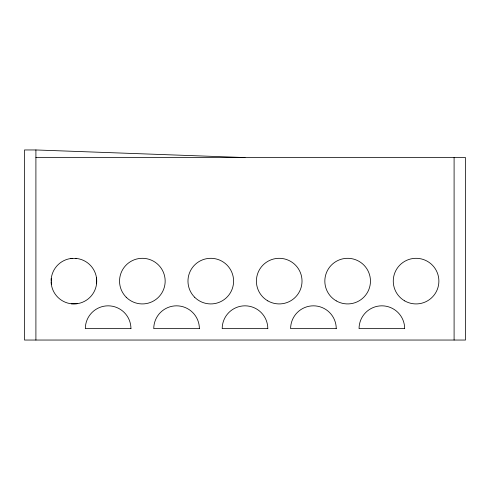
<?xml version="1.0" encoding="UTF-8"?>
<svg xmlns="http://www.w3.org/2000/svg" width="490" height="490" viewBox="0 0 490 490"><rect width="100%" height="100%" fill="white"/><g stroke="black" fill="none" stroke-linecap="round" stroke-linejoin="round"><path stroke-width="0.73" d="M70.664 258.542L76.618 258.463M71.228 303.769L77.181 303.69M245 157.56L35.905 149.958L24.5 149.958L24.5 340.042L465.5 340.042L465.5 157.56L35.905 157.56M96.499 277.855L96.573 283.814M51.272 278.424L51.346 284.378M454.095 157.56L454.095 340.042M35.905 149.958L35.905 340.042M75.405 258.353A22.81 22.81 0 0 1 96.72 281.86A22.81 22.81 0 0 1 73.923 303.929A22.81 22.81 0 0 1 51.125 281.854M51.125 280.378A22.81 22.81 0 0 1 72.434 258.353M130.946 328.637L85.327 328.637A22.81 22.81 0 0 1 108.137 305.827A22.81 22.81 0 0 1 130.946 328.637M199.381 328.637L153.756 328.637A22.81 22.81 0 0 1 176.571 305.827A22.81 22.81 0 0 1 199.381 328.637M267.81 328.637L222.191 328.637A22.81 22.81 0 0 1 245 305.827A22.81 22.81 0 0 1 267.81 328.637M336.244 328.637L290.619 328.637A22.81 22.81 0 0 1 313.429 305.827A22.81 22.81 0 0 1 336.244 328.637M404.673 328.637L359.054 328.637A22.81 22.81 0 0 1 381.863 305.827A22.81 22.81 0 0 1 404.673 328.637M267.81 300.872A22.81 22.81 0 0 0 302.024 281.119A22.81 22.81 0 0 0 267.81 261.36A22.81 22.81 0 0 0 267.81 300.872M194.653 297.246A22.81 22.81 0 0 0 232.817 287.018A22.81 22.81 0 0 0 204.881 259.081A22.81 22.81 0 0 0 194.653 297.246M126.224 297.246A22.81 22.81 0 0 0 164.389 287.018A22.81 22.81 0 0 0 136.453 259.081A22.81 22.81 0 0 0 126.224 297.246M336.244 300.872A22.81 22.81 0 0 0 370.458 281.119A22.81 22.81 0 0 0 336.244 261.36A22.81 22.81 0 0 0 336.244 300.872M404.673 300.872A22.81 22.81 0 0 0 438.887 281.119A22.81 22.81 0 0 0 404.673 261.36A22.81 22.81 0 0 0 404.673 300.872"/></g></svg>
